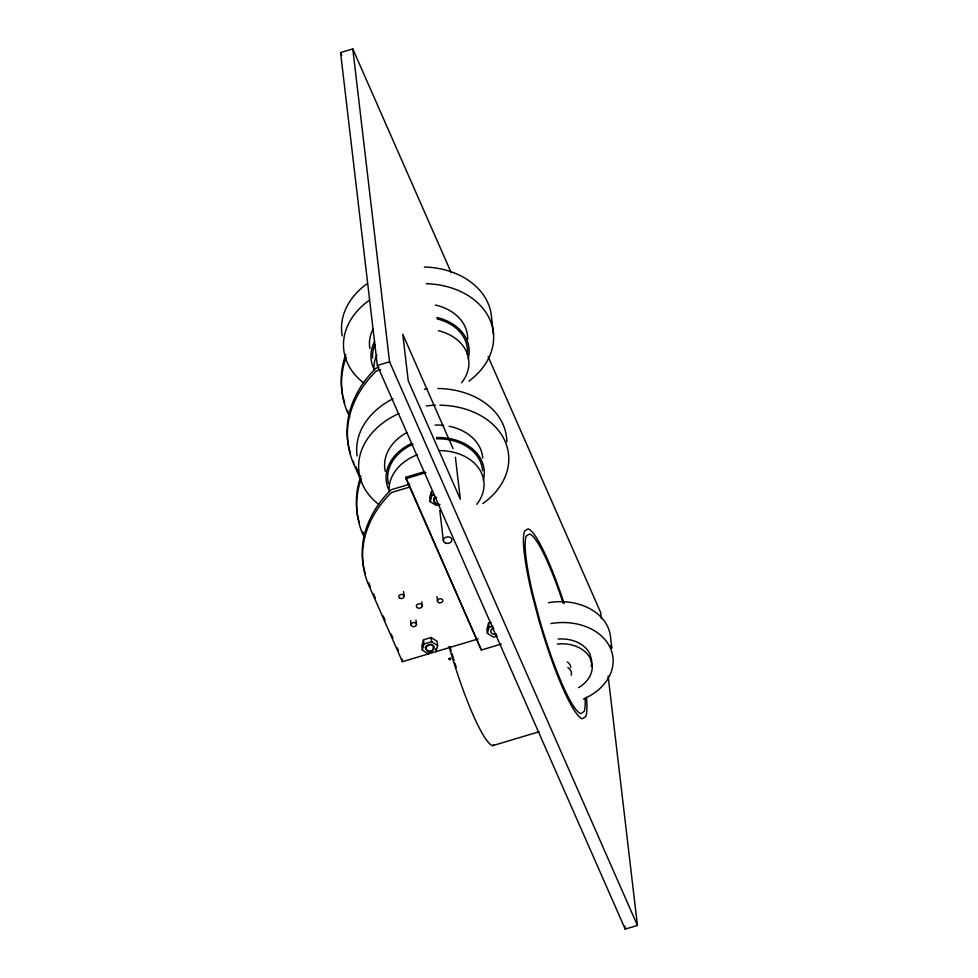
<?xml version="1.0" encoding="UTF-8"?>
<svg xmlns="http://www.w3.org/2000/svg" width="978" height="978" viewBox="0 0 978 978"><rect width="100%" height="100%" fill="white"/><g stroke="black" fill="none" stroke-linecap="round" stroke-linejoin="round"><path stroke-width="1.47" d="M430.222 501.665L431.873 495.565L431.384 491.396L429.733 497.484L430.222 501.665L436.225 505.467L440.039 504.318M435.65 648.805L435.968 651.592L437.618 645.492L437.129 641.323L431.127 637.522L423.486 639.82L421.836 645.92L422.325 650.089L428.327 653.891M422.325 650.089L423.975 643.989L423.486 639.82M491.115 622.314L488.572 623.084L486.922 629.184L487.411 633.353L493.413 637.155L497.227 636.006M487.411 633.353L489.061 627.253L488.572 623.084M449.036 646.409A99.133 14.621 73.3 0 0 492.692 745.664L494.391 744.6M608.133 676.018L637.436 925.432L625.211 929.1L377.325 365.466L340.564 52.567L352.789 48.9L451.213 272.679M377.325 365.466L389.55 361.787L352.789 48.9M378.865 367.349L375.992 368.217A127.384 96.712 -6.7 0 0 348.523 445.662M380.638 369.696L376.322 370.992A127.384 96.712 -6.7 0 0 353.767 464L360.466 479.232M501.298 644.037L481.335 650.04L405.956 478.658L405.797 477.276L424.648 471.604M405.956 478.658L425.931 472.655M409.819 484.147L391.139 489.758A127.384 96.712 -6.7 0 0 365.295 573.78M410.149 486.922L391.469 492.533A127.384 96.712 -6.7 0 0 368.914 585.541L402.423 661.715L478.12 638.964M431.873 495.565L434.415 494.807M423.975 643.989L431.616 641.702L437.618 645.492M489.061 627.253L492.875 626.103M492.692 745.664L538.964 731.776M488.12 356.591L600.675 612.534L601.384 618.585M610.675 645.578L611.837 648.206L610.602 637.778A53.79 40.844 -6.7 0 0 548.487 602.705M340.564 52.567L341.799 55.367M453.034 448.547L402.777 334.28L408.242 380.797L460.332 499.245L455.406 457.227M389.55 361.787L637.436 925.432M405.797 477.276L481.335 650.04M347.557 410.418L349.708 417.361M355.882 466.75L357.704 470.907M364.537 536.115L362.704 531.959L364.256 537.521M370.417 586.91L368.596 582.766L368.914 585.541M373.462 593.842L375.295 597.998M383.205 615.993L385.039 620.15M391.127 634.001L392.96 638.157M397.215 647.852L398.437 650.615M624.856 926.08L625.211 929.1M493.523 334.036L491.555 317.349A75.306 57.176 -6.7 0 0 424.305 266.982M439.782 510.308L443.34 540.541M436.97 596.531L437.496 601.018M431.127 637.522L431.616 641.702M421.799 601.861L422.264 605.859A2.958 2.237 -6.7 0 1 417.802 607.974A2.958 2.237 -6.7 0 1 417.887 604.074A2.958 2.237 -6.7 0 1 422.264 605.859M415.956 620.015L416.469 624.343A2.69 2.042 -6.7 0 1 412.582 626.482A2.69 2.042 -6.7 0 1 412.313 622.962A2.69 2.042 -6.7 0 1 416.469 624.343M410.601 620.517L411.115 624.844M403.559 591.58L404.085 596.054M402.092 658.928L402.423 661.715M353.449 461.213L353.767 464M350.552 453.535A127.384 96.712 -6.7 0 1 348.791 446.983M344.659 402.74A127.384 96.712 -6.7 0 1 342.911 396.188M342.63 394.867A127.384 96.712 -6.7 0 1 345.772 354.439M347.887 413.205A127.384 96.712 -6.7 0 1 346.102 357.214M435.344 305.002A49.267 37.408 -6.7 0 1 467.68 339.268M369.867 348.474A49.267 37.408 -6.7 0 1 373.131 329.048M426.261 283.669A75.306 57.176 -6.7 0 1 489.929 319.745A75.306 57.176 -6.7 0 1 468.914 381.139M363.559 382.838A75.306 57.176 -6.7 0 1 369.439 300.136M342.214 335.894A75.306 57.176 -6.7 0 1 367.483 283.449M436.824 317.52A49.267 37.408 -6.7 0 1 468.144 358.804M373.413 367.716A49.267 37.408 -6.7 0 1 374.611 341.566M437.08 318.901A47.641 36.174 -6.7 0 1 467.325 354.574M372.618 358.07A47.641 36.174 -6.7 0 1 374.88 344.586M438.462 330.723A47.641 36.174 -6.7 0 1 461.579 382.801M373.999 369.88A47.641 36.174 -6.7 0 1 376.848 355.087M496.396 634.099A4.303 3.264 -6.7 0 1 490.98 632.277A4.303 3.264 -6.7 0 1 493.719 628.01M438.291 503.743A4.303 3.264 -6.7 0 1 433.829 501.298A4.303 3.264 -6.7 0 1 436.714 497.435M359.415 522.986A127.384 96.712 -6.7 0 1 360.919 475.98M363.034 534.746A127.384 96.712 -6.7 0 1 361.249 478.755M435.014 501.946A4.303 3.264 -6.7 0 1 435.516 496.738M385.295 471.396A49.267 37.408 -6.7 0 1 406.701 432.631M435.112 425.063A49.267 37.408 -6.7 0 1 443.621 425.406M449.134 426.261A49.267 37.408 -6.7 0 1 482.741 458.022M439.892 405.185A75.306 57.176 -6.7 0 1 505.088 441.335A75.306 57.176 -6.7 0 1 482.826 503.584M378.706 504.391A75.306 57.176 -6.7 0 1 398.926 413.535M426.322 405.931A75.306 57.176 -6.7 0 1 435.344 405.222M437.936 388.498A75.306 57.176 -6.7 0 1 506.836 441.873M357.117 455.956A75.306 57.176 -6.7 0 1 393.009 398.731M424.354 389.244A75.306 57.176 -6.7 0 1 427.349 388.914M436.579 437.582A49.267 37.408 -6.7 0 1 483.291 480.345M388.559 489.257A49.267 37.408 -6.7 0 1 411.836 443.291M388.364 483.621A47.641 36.174 -6.7 0 1 413.071 444.134M436.53 438.829A47.641 36.174 -6.7 0 1 482.594 470.687M439.305 450.626A47.641 36.174 -6.7 0 1 476.726 504.342M389.146 491.433A47.641 36.174 -6.7 0 1 417.276 454.77M550.944 623.561A53.79 40.844 -6.7 0 1 610.553 648.487A53.79 40.844 -6.7 0 1 583.463 699.025M591.201 666.275A32.274 24.499 -6.7 0 0 591.568 659.844L589.746 653.671A32.274 24.499 -6.7 0 0 558.096 639.086M567.888 667.534A10.758 8.166 -6.7 0 1 571.238 675.15M567.228 661.972A10.758 8.166 -6.7 0 1 570.785 667.448M578.536 687.656A32.274 24.499 -6.7 0 0 592.142 664.722L590.321 658.549A32.274 24.499 -6.7 0 0 557.277 644.086M564.098 603.402A99.133 14.621 73.3 0 0 528.034 528.866L524.685 530.981A99.133 14.621 73.3 0 0 532.215 595.052L538.682 619.477A99.133 14.621 73.3 0 0 582.338 718.744L585.688 716.63A99.133 14.621 73.3 0 0 586.409 697.228M563.145 603.096A93.766 13.826 73.3 0 0 529.501 534L526.335 536.005A93.766 13.826 73.3 0 0 533.462 596.604L539.575 619.71A93.766 13.826 73.3 0 0 580.859 713.598L584.025 711.593A93.766 13.826 73.3 0 0 585.101 698.28M456.237 667.326A93.766 13.826 73.3 0 1 454.929 663.231M454.061 660.468A93.766 13.826 73.3 0 1 451.946 653.536M451.127 650.761A93.766 13.826 73.3 0 1 449.941 646.641M425.308 647.668C432.936 662.913 438.437 635.48 425.308 647.668M448.78 658.781C450.662 662.192 452.019 655.883 448.78 658.781M445.687 543.157A4.303 3.264 -6.7 0 0 451.897 539.746A4.303 3.264 -6.7 0 0 445.271 537.521A4.303 3.264 -6.7 0 0 445.687 543.157M428.034 650.81A4.303 3.264 -6.7 0 0 434.256 647.399A4.303 3.264 -6.7 0 0 427.63 645.162A4.303 3.264 -6.7 0 0 428.034 650.81M438.963 602.656A2.69 2.042 -6.7 0 0 442.851 600.516A2.69 2.042 -6.7 0 0 438.694 599.123A2.69 2.042 -6.7 0 0 438.963 602.656M399.843 598.218A2.69 2.042 -6.7 0 0 404.097 596.592A2.69 2.042 -6.7 0 0 400.357 594.673A2.69 2.042 -6.7 0 0 399.843 598.218"/></g></svg>
